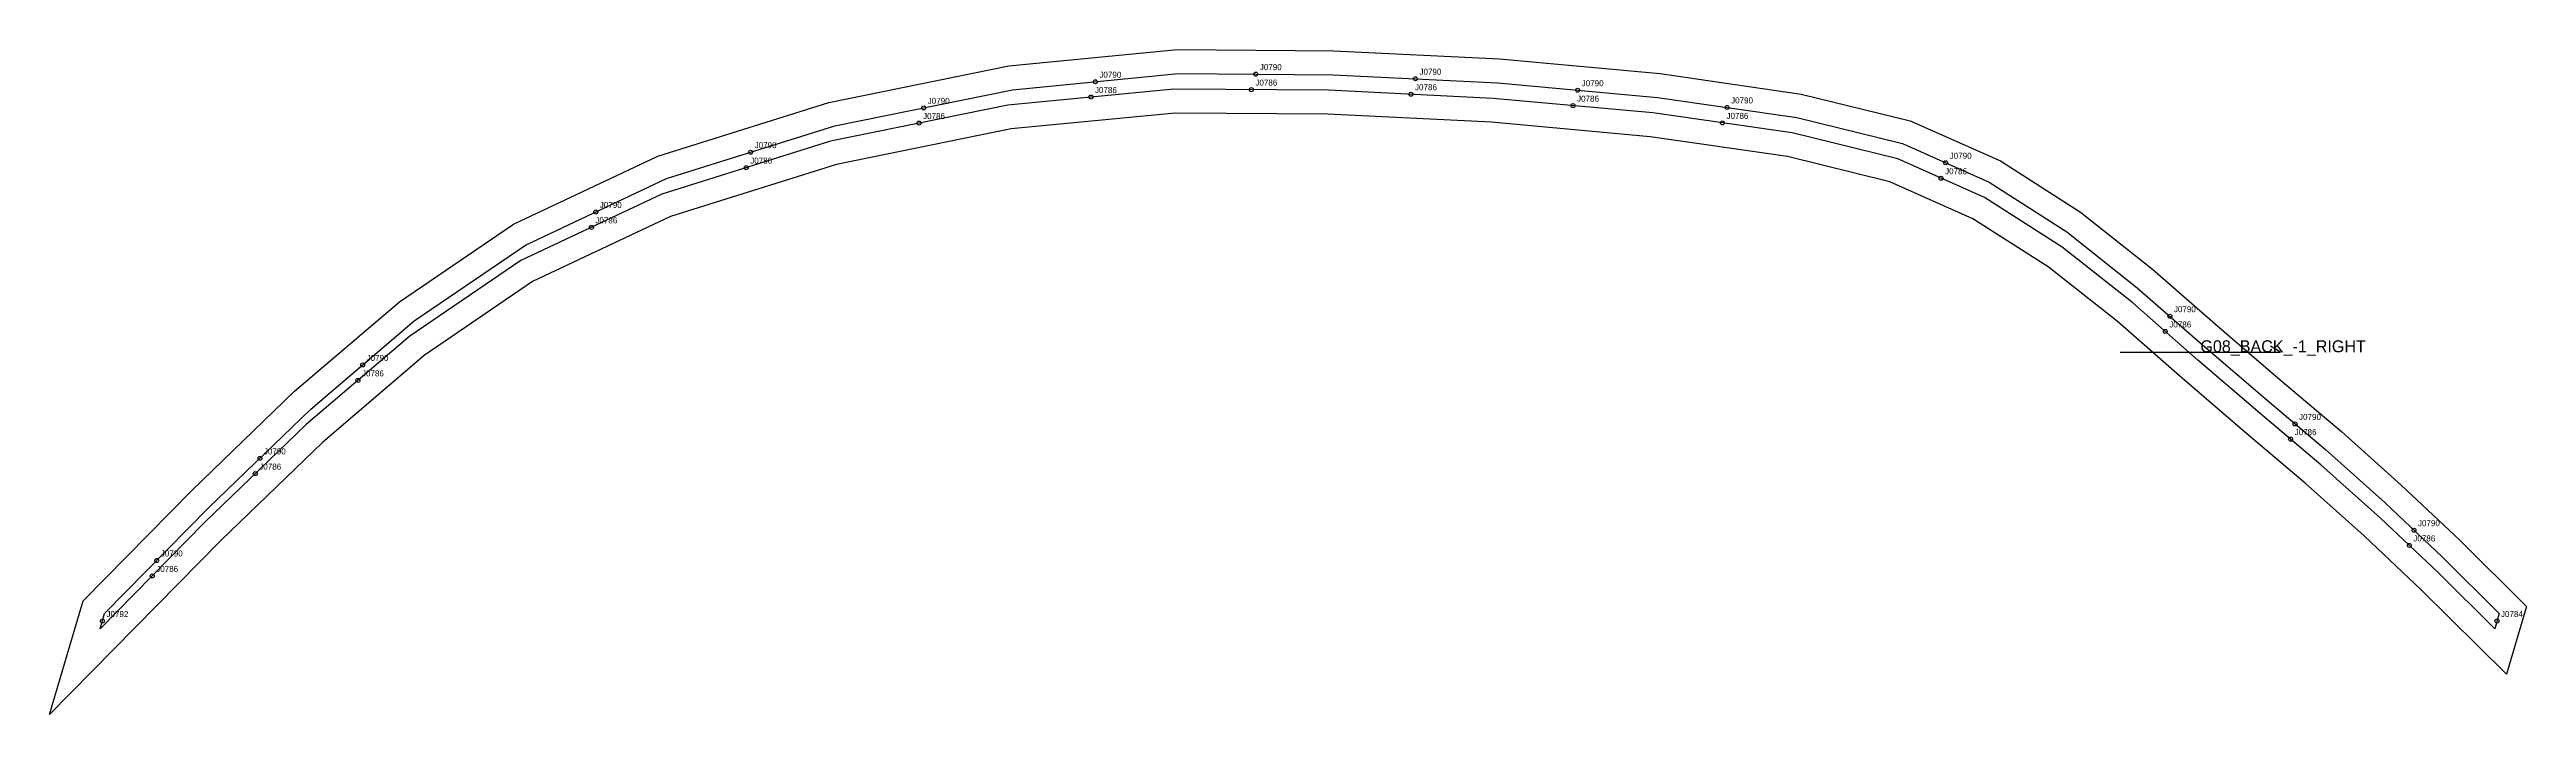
# Model space of a CAD drawing. Header units: millimetres. Extents: x -27 to 1208, y -50 to 281.
import ezdxf

# ---------------------------------------------------------------- set-up
doc = ezdxf.new("R2010")
doc.units = ezdxf.units.MM
for name, color, linetype in [('CUT', 1, 'Continuous'), ('GRAIN', 3, 'Continuous'), ('LABEL', 7, 'Continuous'), ('NOTCH', 2, 'Continuous'), ('SEW', 5, 'Continuous')]:
    doc.layers.add(name, color=color, linetype=linetype)

msp = doc.modelspace()

# ---------------------------------------------------------------- linework, layer by layer
at = {"layer": 'CUT'}
msp.add_lwpolyline([(-10.7, 6.3), (43.5, 61.3), (94.7, 110.8), (147, 155.4), (203.8, 194.1), (275.8, 228), (361.1, 254.8), (450.8, 273), (535, 281.2), (612.9, 280.6), (695.5, 276.5), (775.7, 269.2), (846, 259), (900.3, 245.7), (945.3, 225.7), (985.3, 200.1), (1021.2, 171.7), (1053.9, 143.1), (1084.8, 116.5), (1115.3, 90.8), (1145.2, 64), (1174.3, 36.5), (1207.6, 3.5), (1197.6, -30.3), (1155.3, 11.6), (1126.7, 38.7), (1097.3, 65), (1067, 90.6), (1035.9, 117.3), (1003.6, 145.6), (969.1, 172.8), (931.6, 196.8), (890.2, 215.2), (839.1, 227.8), (770.6, 237.7), (691.5, 244.9), (610, 249), (533.8, 249.5), (452.1, 241.6), (364.9, 223.9), (282.2, 197.9), (213.4, 165.5), (159.4, 128.7), (108.6, 85.3), (58.1, 36.6), (-27.5, -50.4), (-10.7, 6.3)], close=True, dxfattribs=at)
at = {"layer": 'GRAIN'}
for p, q in [((1005, 130.2), (1085, 130.2)), ((1085, 130.2), (1080, 133.2))]:
    msp.add_line(p, q, dxfattribs=at)
at = {"layer": 'NOTCH'}
for centre in [(494, 265.1), (571.8, 261.2), (574, 268.9), (651.4, 258.9), (653.6, 266.6), (734.5, 260.9), (408.4, 252.1), (491.8, 257.5), (732.2, 253.2), (809, 252.3), (406.1, 244.5), (806.7, 244.6), (319.9, 222.3), (322.1, 230), (918, 224.7), (915.7, 217), (244.9, 200.2), (242.7, 192.5), (1029.8, 148.2), (1027.5, 140.6), (128.6, 123.9), (126.3, 116.2), (1090, 86.9), (1092.2, 94.5), (77.4, 77.3), (75.1, 69.7), (1151.5, 41.5), (26, 26.4), (1149.2, 33.9), (23.7, 18.7), (-1.1, -3.8), (1192.9, -3.8)]:
    msp.add_circle(centre, 1, dxfattribs=at)
at = {"layer": 'SEW'}
msp.add_lwpolyline([(0, 0), (51.9, 52.8), (102.8, 101.9), (154.3, 145.9), (209.8, 183.6), (280.1, 216.8), (364.1, 243.2), (452.6, 261.1), (535.5, 269.2), (612.6, 268.6), (694.7, 264.5), (774.3, 257.3), (843.7, 247.3), (896.4, 234.3), (939.6, 215.1), (978.4, 190.3), (1013.5, 162.4), (1046.1, 134), (1077.1, 107.4), (1107.4, 81.7), (1137.1, 55.2), (1165.9, 27.9), (1194, 0), (1191.8, -7.7), (1163.7, 20.2), (1134.8, 47.5), (1105.1, 74.1), (1074.8, 99.7), (1043.8, 126.3), (1011.3, 154.8), (976.1, 182.6), (937.3, 207.4), (894.1, 226.6), (841.4, 239.6), (772, 249.6), (692.4, 256.8), (610.3, 261), (533.2, 261.5), (450.3, 253.4), (361.9, 235.5), (277.9, 209.1), (207.5, 176), (152.1, 138.2), (100.5, 94.2), (49.7, 45.1), (-2.3, -7.7)], close=True, dxfattribs=at)

# ---------------------------------------------------------------- texts
at = {"layer": 'LABEL'}
for s, height, p in [('J0790', 3, (576, 270.9)), ('J0786', 3, (493.8, 259.5)), ('J0790', 3, (496, 267.1)), ('J0786', 3, (573.8, 263.2)), ('J0786', 3, (653.4, 260.9)), ('J0790', 3, (655.6, 268.6)), ('J0790', 3, (736.5, 262.9)), ('J0786', 3, (408.1, 246.5)), ('J0790', 3, (410.4, 254.1)), ('J0786', 3, (734.2, 255.2)), ('J0786', 3, (808.7, 246.6)), ('J0790', 3, (811, 254.3)), ('J0790', 3, (324.1, 232)), ('J0786', 3, (321.9, 224.3)), ('J0790', 3, (920, 226.7)), ('J0786', 3, (917.7, 219)), ('J0790', 3, (246.9, 202.2)), ('J0786', 3, (244.7, 194.5)), ('J0790', 3, (1031.8, 150.2)), ('J0786', 3, (1029.5, 142.6)), ('G08_BACK_-1_RIGHT', 6, (1045, 130.2)), ('J0790', 3, (130.6, 125.9)), ('J0786', 3, (128.3, 118.2)), ('J0790', 3, (1094.2, 96.5)), ('J0786', 3, (1092, 88.9)), ('J0786', 3, (77.1, 71.7)), ('J0790', 3, (79.4, 79.3)), ('J0786', 3, (1151.2, 35.9)), ('J0790', 3, (1153.5, 43.5)), ('J0790', 3, (28, 28.4)), ('J0786', 3, (25.7, 20.7)), ('J0792', 3, (0.9, -1.8)), ('J0784', 3, (1194.9, -1.8))]:
    msp.add_text(s, height=height, dxfattribs=at).set_placement(p)

doc.saveas('drawing.dxf')
